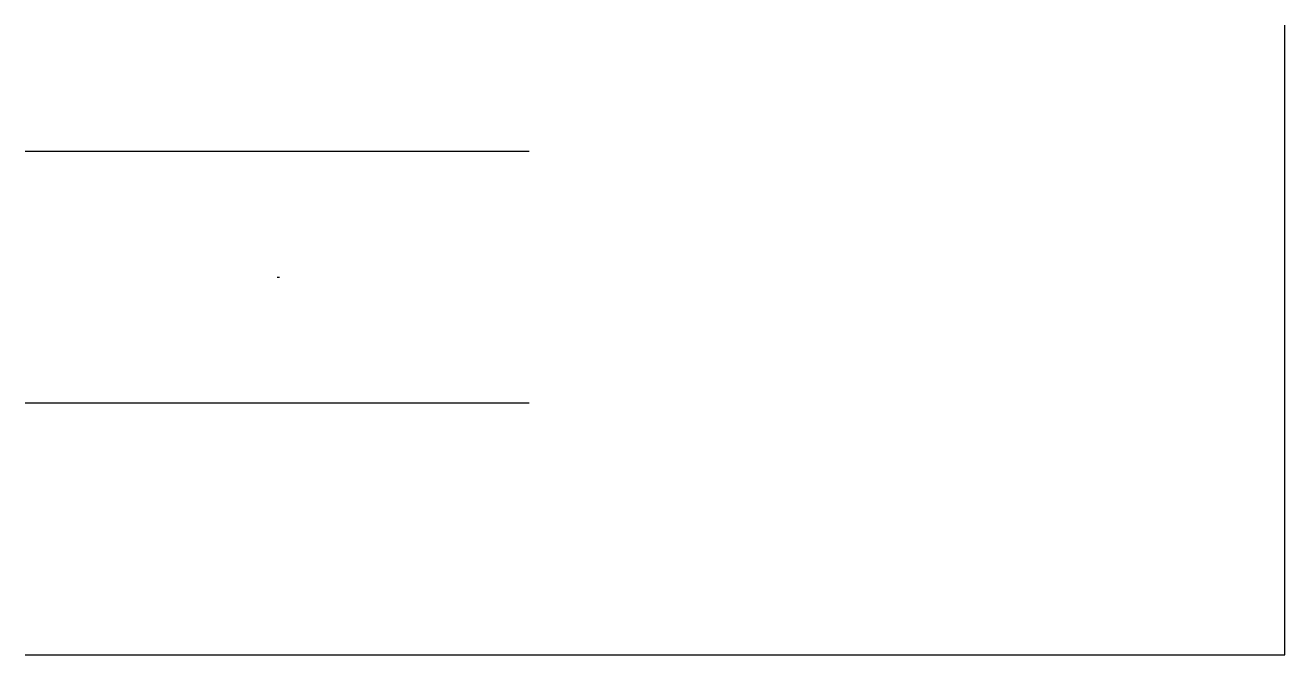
# Model space of a CAD drawing. Header units: millimetres. Extents: x 0 to 10000, y 0 to 5000.
import ezdxf

# ---------------------------------------------------------------- set-up
doc = ezdxf.new("R2010")
doc.units = ezdxf.units.MM
for name, color, linetype in [('RAC', 1, 'CONTINUOUS'), ('TUYEN-ONG', 3, 'CONTINUOUS'), ('TUYEN-ONG-TEXT', 2, 'CONTINUOUS')]:
    doc.layers.add(name, color=color, linetype=linetype)

msp = doc.modelspace()

# ---------------------------------------------------------------- linework, layer by layer
at = {"layer": 'RAC'}
msp.add_line((0, 4000), (4000, 4000), dxfattribs=at)
at = {"layer": 'TUYEN-ONG'}
for p, q in [((10000, 0), (10000, 5000)), ((2000, 3000), (2020, 3000)), ((0, 0), (6000, 0)), ((6000, 0), (10000, 0))]:
    msp.add_line(p, q, dxfattribs=at)
at = {"layer": 'TUYEN-ONG-TEXT'}
msp.add_line((0, 2000), (4000, 2000), dxfattribs=at)

doc.saveas('drawing.dxf')
